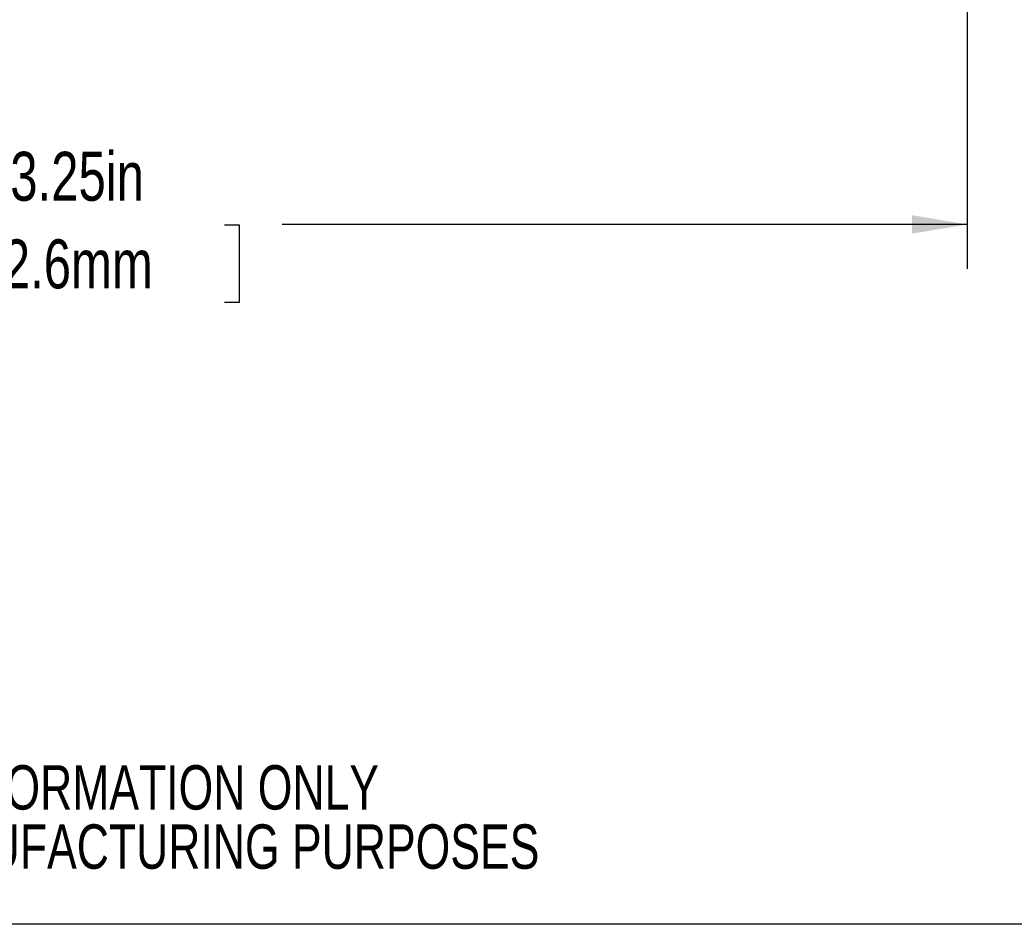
# Model space of a CAD drawing. Header units: inches. Extents: x 0.04 to 7.3, y 0.02 to 5.63.
# Drawn here: x 1.908 to 3.774, y 0.024 to 1.721 of the extents above; entities that cross this region are included whole.
import ezdxf

# ---------------------------------------------------------------- set-up
doc = ezdxf.new("R2010")
doc.units = ezdxf.units.IN
doc.header["$MEASUREMENT"] = 0
doc.styles.add('SLDTEXTSTYLE0', font='TXT', dxfattribs={"width": 0.75})
doc.dimstyles.new('SLDDIMSTYLE0', dxfattribs={"dimtxt": 0.091864, "dimasz": 0.104, "dimexe": 0, "dimexo": 0.0625, "dimgap": 0.022966, "dimtad": 0, "dimtih": 1, "dimtoh": 1, "dimrnd": 1e-09, "dimzin": 12, "dimdsep": 46, "dimtxsty": 'SLDTEXTSTYLE0', "dimsah": 1, "dimcen": 0.09, "dimadec": 0, "dimazin": 3, "dimtfac": 1, "dimtofl": 0, "dimtmove": 0, "dimatfit": 3, "dimfxl": 1, "dimfrac": 2, "dimtolj": 1, "dimtzin": 12, "dimarcsym": 0})

# ---------------------------------------------------------------- blocks, each defined once
blk = doc.blocks.new('SW_NOTE_2')
at = {"color": 0, "linetype": 'Continuous', "lineweight": 0, "ltscale": 0.666667, "char_height": 0.083333, "attachment_point": 2, "style": 'SLDTEXTSTYLE0'}
for s, insert in [('FOR INFORMATION ONLY', (0.6576, 0.1074)), ('NOT FOR MANUFACTURING PURPOSES', (0.6661, -0.0037))]:
    blk.add_mtext(s, dxfattribs=dict(at, insert=insert))
blk = doc.blocks.new('_D_2')
at = {"color": 7, "linetype": 'Continuous', "lineweight": 0, "ltscale": 0.666667}
for p, q in [((0.4359, 2.2488), (0.4359, 1.2536)), ((3.6859, 2.2488), (3.6859, 1.2536)), ((0.4359, 1.3369), (1.7158, 1.3369)), ((1.8243, 1.3362), (1.7963, 1.3362)), ((1.7963, 1.3362), (1.7963, 1.1904)), ((2.2915, 1.3362), (2.3195, 1.3362)), ((2.3195, 1.3362), (2.3195, 1.1904)), ((3.6859, 1.3369), (2.4001, 1.3369)), ((1.7963, 1.1904), (1.8243, 1.1904)), ((2.3195, 1.1904), (2.2915, 1.1904))]:
    blk.add_line(p, q, dxfattribs=at)
for points in [[(0.4359, 1.3369), (0.5399, 1.3196), (0.5399, 1.3543)], [(3.6859, 1.3369), (3.5819, 1.3543), (3.5819, 1.3196)]]:
    blk.add_solid(points, dxfattribs=at)
at = {"color": 7, "linetype": 'Continuous', "lineweight": 0, "ltscale": 0.666667, "char_height": 0.09186, "attachment_point": 1, "style": 'SLDTEXTSTYLE0'}
for s, insert in [('3.25in', (1.8896, 1.4733)), ('82.6mm', (1.8243, 1.3088))]:
    blk.add_mtext(s, dxfattribs=dict(at, insert=insert))

msp = doc.modelspace()

# ---------------------------------------------------------------- linework, layer by layer
at = {"color": 7, "linetype": 'Continuous', "lineweight": 0, "ltscale": 0.666667}
msp.add_line((7.2963, 0.0237), (0.0415, 0.0237), dxfattribs=at)

# ---------------------------------------------------------------- block references
msp.add_blockref('SW_NOTE_2', (1.4064, 0.2146), dxfattribs=at)

# ---------------------------------------------------------------- dimensions: what is measured, and where the dimension line sits
dim = msp.add_linear_dim(base=(3.6859, 1.3369), p1=(0.4359, 2.2821), p2=(3.6859, 2.2821), dimstyle='SLDDIMSTYLE0', dxfattribs=at)
dim.commit()
dim.dimension.update_dxf_attribs({"geometry": '_D_2', "text_midpoint": (2.0579, 1.3369), "dimtype": 160})

doc.saveas('drawing.dxf')
